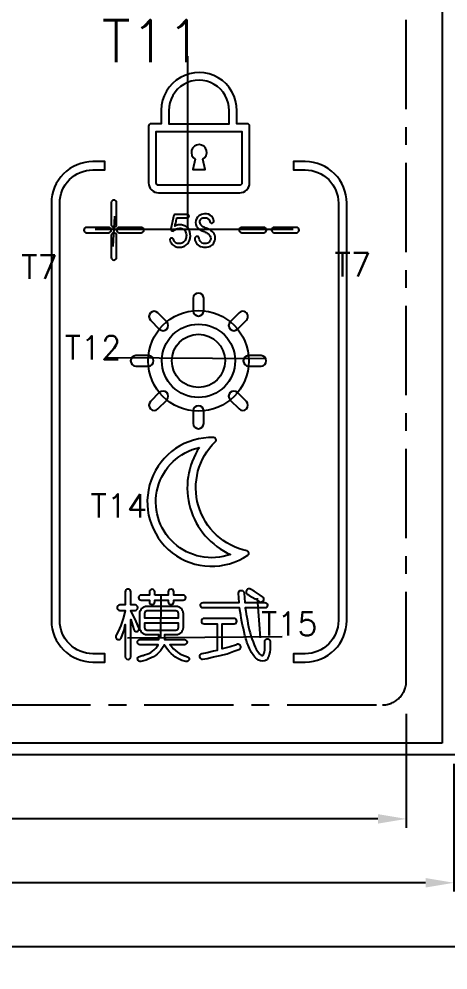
# Model space of a CAD drawing. Header units: millimetres. Extents: x -41 to 727, y -91 to 104.
# Drawn here: x 46.34 to 64.35, y -1.12 to 38.79 of the extents above; entities that cross this region are included whole.
import ezdxf

# ---------------------------------------------------------------- set-up
doc = ezdxf.new("R2010")
doc.units = ezdxf.units.MM
doc.header["$LTSCALE"] = 3
doc.header["$MEASUREMENT"] = 0
doc.linetypes.add('CENTER', pattern=[2, 1.25, -0.25, 0.25, -0.25])
for name, color, linetype in [('DIM', 102, 'Continuous'), ('POL', 1, 'Continuous'), ('VA', 5, 'Continuous')]:
    doc.layers.add(name, color=color, linetype=linetype)
doc.styles.add('ROMANS', font='romans.shx')
doc.dimstyles.new('1h5', dxfattribs={"dimtxt": 1.5, "dimasz": 1.2, "dimexe": 0.6, "dimexo": 0.3, "dimgap": 0.3, "dimtad": 0, "dimtxsty": 'Standard', "dimcen": 1.2, "dimadec": 0, "dimazin": 0, "dimtfac": 1, "dimtmove": 0, "dimatfit": 3, "dimfxl": 0, "dimarcsym": 0})

# ---------------------------------------------------------------- blocks, each defined once
blk = doc.blocks.new('*D9')
at = {"layer": 'DEFPOINTS', "color": 0}
for p in [(-7.9, 7.9), (67.1, 7.9), (-7.9, -0.146)]:
    blk.add_point(p, dxfattribs=at)
at = {"layer": 'DIM', "color": 0, "lineweight": -2}
for p, q in [((-7.9, 7.527), (-7.9, -0.518)), ((67.1, 7.527), (67.1, -0.518)), ((-6.708, -0.146), (22.916, -0.146)), ((65.908, -0.146), (36.284, -0.146))]:
    blk.add_line(p, q, dxfattribs=at)
at = {"layer": 'DIM', "color": 0}
for points in [[(-6.708, 0.053), (-6.708, -0.345), (-7.9, -0.146)], [(65.908, 0.053), (65.908, -0.345), (67.1, -0.146)]]:
    blk.add_solid(points, dxfattribs=at)
at = {"layer": 'DIM', "color": 0, "insert": (29.6, -0.146), "char_height": 1.49, "attachment_point": 5, "style": 'ROMANS'}
blk.add_mtext('75.00%%p0.20', dxfattribs=at)
blk = doc.blocks.new('*D10')
at = {"layer": 'DEFPOINTS', "color": 0}
for p in [(-5.4, 7.9), (64.6, 7.9), (-5.4, 2.536)]:
    blk.add_point(p, dxfattribs=at)
at = {"layer": 'DIM', "color": 0, "lineweight": -2}
for p, q in [((-5.4, 7.527), (-5.4, 2.164)), ((64.6, 7.527), (64.6, 2.164)), ((-4.208, 2.536), (22.916, 2.536)), ((63.408, 2.536), (36.284, 2.536))]:
    blk.add_line(p, q, dxfattribs=at)
at = {"layer": 'DIM', "color": 0}
for points in [[(-4.208, 2.735), (-4.208, 2.337), (-5.4, 2.536)], [(63.408, 2.735), (63.408, 2.337), (64.6, 2.536)]]:
    blk.add_solid(points, dxfattribs=at)
at = {"layer": 'DIM', "color": 0, "insert": (29.6, 2.536), "char_height": 1.49, "attachment_point": 5, "style": 'ROMANS'}
blk.add_mtext('70.00%%p0.20', dxfattribs=at)
blk = doc.blocks.new('*D11')
at = {"layer": 'DEFPOINTS', "color": 0}
for p in [(-3.4, 10), (62.6, 10), (-3.4, 5.218)]:
    blk.add_point(p, dxfattribs=at)
at = {"layer": 'DIM', "color": 0, "lineweight": -2}
for p, q in [((-3.4, 9.627), (-3.4, 4.846)), ((62.6, 9.627), (62.6, 4.846)), ((-2.208, 5.218), (21.32, 5.218)), ((61.408, 5.218), (37.88, 5.218))]:
    blk.add_line(p, q, dxfattribs=at)
at = {"layer": 'DIM', "color": 0}
for points in [[(-2.208, 5.417), (-2.208, 5.019), (-3.4, 5.218)], [(61.408, 5.417), (61.408, 5.019), (62.6, 5.218)]]:
    blk.add_solid(points, dxfattribs=at)
at = {"layer": 'DIM', "color": 0, "insert": (29.6, 5.218), "char_height": 1.49, "attachment_point": 5, "style": 'ROMANS'}
blk.add_mtext('MIN V.A 66.00', dxfattribs=at)
blk = doc.blocks.new('*D12')
at = {"layer": 'DEFPOINTS', "color": 0}
for p in [(62.6, 10), (64.6, 7.9), (64.6, 5.218)]:
    blk.add_point(p, dxfattribs=at)
at = {"layer": 'DIM', "color": 0, "lineweight": -2}
for p, q in [((62.6, 9.627), (62.6, 4.845)), ((64.6, 7.527), (64.6, 4.845)), ((61.408, 5.218), (60.216, 5.218)), ((65.792, 5.218), (66.984, 5.218))]:
    blk.add_line(p, q, dxfattribs=at)
at = {"layer": 'DIM', "color": 0}
for points in [[(61.408, 5.417), (61.408, 5.019), (62.6, 5.218)], [(65.792, 5.417), (65.792, 5.019), (64.6, 5.218)]]:
    blk.add_solid(points, dxfattribs=at)
at = {"layer": 'DIM', "color": 0, "insert": (69.552, 5.218), "char_height": 1.49, "attachment_point": 5, "style": 'ROMANS'}
blk.add_mtext('2.00', dxfattribs=at)
blk = doc.blocks.new('*D39')
at = {"layer": 'DEFPOINTS', "color": 0}
for p in [(64.6, 7.9), (67.1, 7.9), (67.1, 2.536)]:
    blk.add_point(p, dxfattribs=at)
at = {"layer": 'DIM', "color": 0, "lineweight": -2}
for p, q in [((64.6, 7.527), (64.6, 2.164)), ((67.1, 7.527), (67.1, 2.164)), ((63.408, 2.536), (62.216, 2.536)), ((68.292, 2.536), (69.484, 2.536))]:
    blk.add_line(p, q, dxfattribs=at)
at = {"layer": 'DIM', "color": 0}
for points in [[(63.408, 2.735), (63.408, 2.337), (64.6, 2.536)], [(68.292, 2.735), (68.292, 2.337), (67.1, 2.536)]]:
    blk.add_solid(points, dxfattribs=at)
at = {"layer": 'DIM', "color": 0, "insert": (72.052, 2.536), "char_height": 1.49, "attachment_point": 5, "style": 'ROMANS'}
blk.add_mtext('2.50', dxfattribs=at)

msp = doc.modelspace()

# ---------------------------------------------------------------- linework, layer by layer
msp.add_line((67.1, 7.9), (-7.9, 7.9))
for points in [[(56.021, 31.905), (56.021, 34.292, 0.414214), (55.923, 34.389), (55.489, 34.389), (55.489, 34.939, 1.000475), (52.314, 34.96), (52.314, 34.389), (51.881, 34.389, 0.414214), (51.783, 34.292), (51.783, 31.905, 0.414214), (52.197, 31.491), (55.606, 31.491, 0.414214)], [(55.166, 34.94, 1.007782), (52.637, 34.94), (52.637, 34.389), (55.166, 34.389)], [(55.606, 31.813), (52.197, 31.813, -0.414214), (52.105, 31.905), (52.105, 34.067), (55.698, 34.067), (55.698, 31.905, -0.414214)], [(53.744, 32.91), (53.646, 32.464), (54.157, 32.464), (54.059, 32.91, 3.847294)], [(47.703, 31.062), (47.703, 13.54, 0.414214), (49.443, 11.8), (49.943, 11.8), (49.943, 12.15), (49.443, 12.15, -0.414214), (48.053, 13.54), (48.053, 31.062, -0.414214), (49.443, 32.452), (49.943, 32.452), (49.943, 32.802), (49.443, 32.802, 0.414214)], [(59.75, 31.062), (59.75, 13.54, -0.414214), (58.36, 12.15), (57.86, 12.15), (57.86, 11.8), (58.36, 11.8, 0.414214), (60.1, 13.54), (60.1, 31.062, 0.414214), (58.36, 32.802), (57.86, 32.802), (57.86, 32.452), (58.36, 32.452, -0.414214)], [(50.214, 30.152, 1), (50.437, 30.152), (50.437, 31.078, 1), (50.214, 31.078)], [(52.718, 29.984, 0.758247), (52.855, 29.91), (52.878, 29.932), (52.915, 29.959), (52.955, 29.979), (53, 29.993), (53.04, 30.001), (53.087, 30.005), (53.133, 30.002), (53.176, 29.993), (53.203, 29.983), (53.243, 29.962), (53.279, 29.933), (53.312, 29.897), (53.333, 29.859), (53.35, 29.817), (53.361, 29.771), (53.368, 29.721), (53.366, 29.67), (53.36, 29.623), (53.35, 29.578), (53.336, 29.537), (53.314, 29.497), (53.286, 29.459), (53.254, 29.428), (53.216, 29.401), (53.215, 29.4), (53.178, 29.381), (53.137, 29.369), (53.093, 29.362), (53.044, 29.362), (52.992, 29.369), (52.982, 29.371), (52.947, 29.383), (52.915, 29.402), (52.886, 29.429), (52.86, 29.463), (52.837, 29.504), (52.82, 29.543, 0.97311), (52.676, 29.493), (52.683, 29.472), (52.702, 29.427), (52.724, 29.387), (52.749, 29.353), (52.777, 29.322), (52.808, 29.297), (52.818, 29.29), (52.858, 29.263), (52.9, 29.241), (52.942, 29.225), (52.986, 29.214), (53.032, 29.208), (53.067, 29.207), (53.115, 29.209), (53.162, 29.215), (53.206, 29.226), (53.248, 29.241), (53.286, 29.256), (53.327, 29.279), (53.365, 29.306), (53.4, 29.337), (53.427, 29.364), (53.454, 29.401), (53.477, 29.442), (53.496, 29.489), (53.508, 29.527), (53.521, 29.573), (53.53, 29.619), (53.536, 29.665), (53.535, 29.693), (53.533, 29.741), (53.527, 29.788), (53.52, 29.833), (53.512, 29.853), (53.496, 29.896), (53.477, 29.94), (53.456, 29.985), (53.454, 29.987), (53.427, 30.021), (53.395, 30.052), (53.356, 30.08), (53.312, 30.105), (53.295, 30.112), (53.25, 30.127), (53.205, 30.139), (53.159, 30.148), (53.112, 30.153), (53.071, 30.151), (53.027, 30.144), (52.982, 30.133), (52.936, 30.118), (52.888, 30.097), (52.893, 30.114), (52.904, 30.151), (52.914, 30.191), (52.925, 30.235), (52.936, 30.282), (52.946, 30.332), (52.957, 30.385), (52.968, 30.441), (53.408, 30.441, 1), (53.408, 30.585), (52.886, 30.585, 0.353058), (52.84, 30.548)], [(54.347, 30.287, 1), (54.522, 30.328, 0.063058), (54.476, 30.444, 0.254133), (54.217, 30.605), (54.171, 30.609), (54.126, 30.609, 0.169471), (53.895, 30.525, 0.540556), (53.908, 29.967), (53.947, 29.942, 0.034359), (54.069, 29.882, -0.030017), (54.234, 29.805, -0.106833), (54.341, 29.721, -0.499096), (54.257, 29.379, -0.196646), (54.035, 29.385, -0.279469), (53.905, 29.58, 0.96722), (53.721, 29.571, 0.354727), (54.03, 29.219, 0.103245), (54.279, 29.224, 0.290681), (54.562, 29.49, 0.145023), (54.557, 29.715, 0.155404), (54.401, 29.908), (54.362, 29.933, 0.029471), (54.24, 29.994, -0.022242), (54.073, 30.069, -0.071058), (53.999, 30.12, -0.428137), (53.995, 30.405, -0.150721), (54.123, 30.449), (54.146, 30.449, -0.359211)], [(49.177, 30.04, 1), (49.177, 29.818), (50.103, 29.818, 1), (50.103, 30.04)], [(50.548, 29.818), (51.474, 29.818, 1), (51.474, 30.04), (50.548, 30.04, 1)], [(55.691, 30.04, 1), (55.691, 29.818), (56.621, 29.818, 1), (56.621, 30.04)], [(57.059, 29.818), (57.988, 29.818, 1), (57.988, 30.04), (57.059, 30.04, 1)], [(50.437, 29.707, 1), (50.214, 29.707), (50.214, 28.781, 1), (50.437, 28.781)], [(53.656, 27.067), (53.656, 26.543, 1), (54.097, 26.543), (54.097, 27.067, 1)], [(51.862, 26.142), (52.233, 25.771, 1), (52.545, 26.083), (52.174, 26.454, 1)], [(55.578, 26.454), (55.207, 26.083, 1), (55.519, 25.771), (55.89, 26.142, 1)], [(51.249, 24.219), (51.773, 24.219, 1), (51.773, 24.661), (51.249, 24.661, 1)], [(56.503, 24.661), (55.979, 24.661, 1), (55.979, 24.219), (56.503, 24.219, 1)], [(52.174, 22.426), (52.545, 22.797, 1), (52.233, 23.109), (51.862, 22.738, 1)], [(55.89, 22.738), (55.519, 23.109, 1), (55.207, 22.797), (55.578, 22.426, 1)], [(54.097, 21.813), (54.097, 22.337, 1), (53.656, 22.337), (53.656, 21.813, 1)], [(55.954, 16.289, 0.66148), (55.919, 16.467, -0.601431), (54.586, 21.053, 0.66148), (54.521, 21.222, 1.37923)], [(53.917, 20.807, 0.463864), (55.222, 16.316, -1.063754)], [(50.799, 12.026, 1), (51.037, 12.026), (51.037, 13.581), (51.125, 13.305), (51.159, 13.168, 1.083332), (51.376, 13.241), (51.263, 13.505), (51.138, 13.769), (51.037, 13.944), (51.037, 13.969), (51.213, 13.969, 1), (51.213, 14.195), (51.037, 14.195), (51.037, 14.743, 1), (50.799, 14.743), (50.799, 14.195), (50.574, 14.195, 1), (50.574, 13.969), (50.799, 13.969), (50.799, 13.944), (50.711, 13.631), (50.611, 13.33), (50.511, 13.079), (50.419, 12.923, 1.034631), (50.632, 12.808), (50.649, 12.841), (50.762, 13.142), (50.799, 13.38)], [(52.04, 14.609), (52.04, 14.741, 1), (51.815, 14.741), (51.815, 14.609), (51.47, 14.609, 1), (51.47, 14.396), (51.815, 14.396), (51.815, 14.326, 1), (52.04, 14.326), (52.04, 14.396), (52.605, 14.396), (52.605, 14.333, 1), (52.843, 14.333), (52.843, 14.396), (53.232, 14.396, 1), (53.232, 14.609), (52.843, 14.609), (52.843, 14.741, 1), (52.605, 14.741), (52.605, 14.609)], [(54.068, 14.07, -0.414773), (53.955, 14.183, -0.418757), (54.07, 14.295), (55.579, 14.295), (55.559, 14.685, -1), (55.797, 14.695), (55.817, 14.295), (56.663, 14.295, -0.358299), (56.773, 14.204), (56.775, 14.183, -0.420137), (56.66, 14.07), (55.842, 14.07, 0.003686), (55.93, 13.548, 0.067254), (56.219, 12.52, 0.070382), (56.405, 12.183, 0.14433), (56.545, 12.07, 0.328766), (56.599, 12.096), (56.605, 12.107), (56.611, 12.119), (56.622, 12.146), (56.631, 12.172, 0.08709), (56.657, 12.437), (56.657, 12.533), (56.657, 12.654, -1.015743), (56.892, 12.651, -0.005832), (56.888, 12.44, -0.085504), (56.813, 12.008, -0.241298), (56.667, 11.853, -0.274529), (56.325, 11.933), (56.289, 11.966, -0.106043), (56.017, 12.366, -0.03263), (55.826, 12.918, -0.024523), (55.604, 14.07)], [(56.566, 14.542), (56.469, 14.609), (56.218, 14.772), (56.067, 14.855, 1.004461), (55.944, 14.629), (56.005, 14.596), (56.256, 14.446), (56.43, 14.336, 0.979106)], [(51.421, 12.527, -0.417731), (51.313, 12.634, -0.416951), (51.421, 12.741), (52.216, 12.741), (52.216, 12.941), (51.716, 12.941, -0.417134), (51.413, 13.243), (51.414, 13.842, -0.418414), (51.716, 14.145), (52.931, 14.145, -0.414972), (53.231, 13.844), (53.231, 13.242, -0.414214), (52.93, 12.941), (52.454, 12.941), (52.454, 12.741), (53.289, 12.741, -1), (53.289, 12.527), (52.68, 12.527, 0.16977), (53.411, 12.019, -0.977966), (53.359, 11.821), (53.342, 11.824, -0.058284), (53.118, 11.887, -0.141584), (52.442, 12.527, -0.180398), (51.897, 11.979, -0.077769), (51.457, 11.825, -0.980557), (51.401, 12.038, 0.005598), (51.553, 12.078), (51.617, 12.098, 0.190721), (52.191, 12.527)], [(53.031, 13.845, 0.414214), (52.931, 13.945), (51.714, 13.945, 0.414214), (51.614, 13.845), (51.614, 13.845), (51.614, 13.656), (53.031, 13.656)], [(54.237, 12.189), (54.013, 12.147, 0.979603), (54.05, 11.924), (54.237, 11.951), (54.5, 12.013), (54.789, 12.076), (55.077, 12.151), (55.365, 12.251), (55.573, 12.321, 1.07359), (55.484, 12.536), (55.466, 12.527), (55.202, 12.44), (54.876, 12.352), (54.876, 13.405), (55.372, 13.405, 1), (55.372, 13.631), (54.112, 13.631, 1), (54.112, 13.405), (54.663, 13.405), (54.663, 12.289), (54.513, 12.251)], [(51.613, 13.242, 0.413961), (51.714, 13.141), (52.93, 13.141, 0.414214), (53.031, 13.242), (53.031, 13.43), (51.613, 13.43)]]:
    msp.add_lwpolyline(points, format="xyb", close=True)
for radius in [1.537, 1.117]:
    msp.add_circle((53.876, 24.44), radius)
at = {"layer": 'DIM'}
for p, q in [((53.432, 29.969), (53.432, 37.229)), ((50.29, 29.234), (50.359, 30.51)), ((49.545, 29.969), (57.854, 29.969)), ((56.724, 24.53), (49.975, 24.568)), ((52.302, 12.826), (52.304, 14.562)), ((56.476, 12.82), (56.356, 14.487)), ((50.901, 12.814), (57.389, 12.869))]:
    msp.add_line(p, q, dxfattribs=at)
msp.add_circle((53.876, 24.44), 2.115, dxfattribs=at)
at = {"layer": 'POL'}
msp.add_lwpolyline([(64.1, 8.4), (-4.9, 8.4), (-4.9, 66.6), (64.1, 66.6)], close=True, dxfattribs=at)
at = {"layer": 'VA', "linetype": 'CENTER'}
msp.add_lwpolyline([(62.6, 11), (62.6, 64, 0.414214), (61.6, 65), (-2.4, 65, 0.414214), (-3.4, 64), (-3.4, 11, 0.414214), (-2.4, 10), (61.6, 10, 0.414214)], format="xyb", close=True, dxfattribs=at)

# ---------------------------------------------------------------- texts
at = {"layer": 'DIM', "linetype": 'Continuous', "ltscale": 0.5, "style": 'ROMANS'}
for s, height, p in [('T11', 1.7632, (49.815, 36.982)), ('T7', 1, (46.436, 27.878)), ('T7', 1, (59.586, 27.974)), ('T12', 0.9874, (48.263, 24.501)), ('T14', 0.9874, (49.349, 17.864)), ('T15', 0.9874, (56.505, 12.908))]:
    msp.add_text(s, height=height, dxfattribs=at).set_placement(p)

# ---------------------------------------------------------------- dimensions: what is measured, and where the dimension line sits
at = {"layer": 'DIM'}
for base, p1, p2, text, picture, middle in [((-3.4, 5.218), (62.6, 10), (-3.4, 10), 'MIN V.A <>', '*D11', (29.6, 5.218)), ((-7.9, -0.146), (67.1, 7.9), (-7.9, 7.9), '<>%%p0.20', '*D9', (29.6, -0.146)), ((-5.4, 2.536), (64.6, 7.9), (-5.4, 7.9), '<>%%p0.20', '*D10', (29.6, 2.536))]:
    dim = msp.add_linear_dim(base=base, p1=p1, p2=p2, angle=180, text=text, dimstyle='1h5', override={"dimtxt": 1.49, "dimasz": 1.192, "dimexe": 0.3725, "dimexo": 0.3725, "dimgap": 0.298, "dimzin": 0, "dimdsep": 46, "dimtxsty": 'ROMANS', "dimtp": 0.15, "dimtm": 0.15, "dimtofl": 0, "dimatfit": 0}, dxfattribs=at)
    dim.commit()
    dim.dimension.update_dxf_attribs({"geometry": picture, "text_midpoint": middle})
dim = msp.add_linear_dim(base=(64.6, 5.218), p1=(62.6, 10), p2=(64.6, 7.9), angle=180, dimstyle='1h5', override={"dimtxt": 1.49, "dimasz": 1.192, "dimexe": 0.3725, "dimexo": 0.3725, "dimgap": 0.298, "dimzin": 0, "dimdsep": 46, "dimtxsty": 'ROMANS', "dimtp": 0.15, "dimtm": 0.15, "dimtofl": 0, "dimatfit": 0}, dxfattribs=at)
dim.commit()
dim.dimension.update_dxf_attribs({"geometry": '*D12', "text_midpoint": (69.552, 5.218)})
dim = msp.add_linear_dim(base=(67.1, 2.536), p1=(64.6, 7.9), p2=(67.1, 7.9), dimstyle='1h5', override={"dimtxt": 1.49, "dimasz": 1.192, "dimexe": 0.3725, "dimexo": 0.3725, "dimgap": 0.298, "dimzin": 0, "dimdsep": 46, "dimtxsty": 'ROMANS', "dimtp": 0.15, "dimtm": 0.15, "dimtofl": 0, "dimatfit": 0}, dxfattribs=at)
dim.commit()
dim.dimension.update_dxf_attribs({"geometry": '*D39', "text_midpoint": (72.052, 2.536)})

doc.saveas('drawing.dxf')
